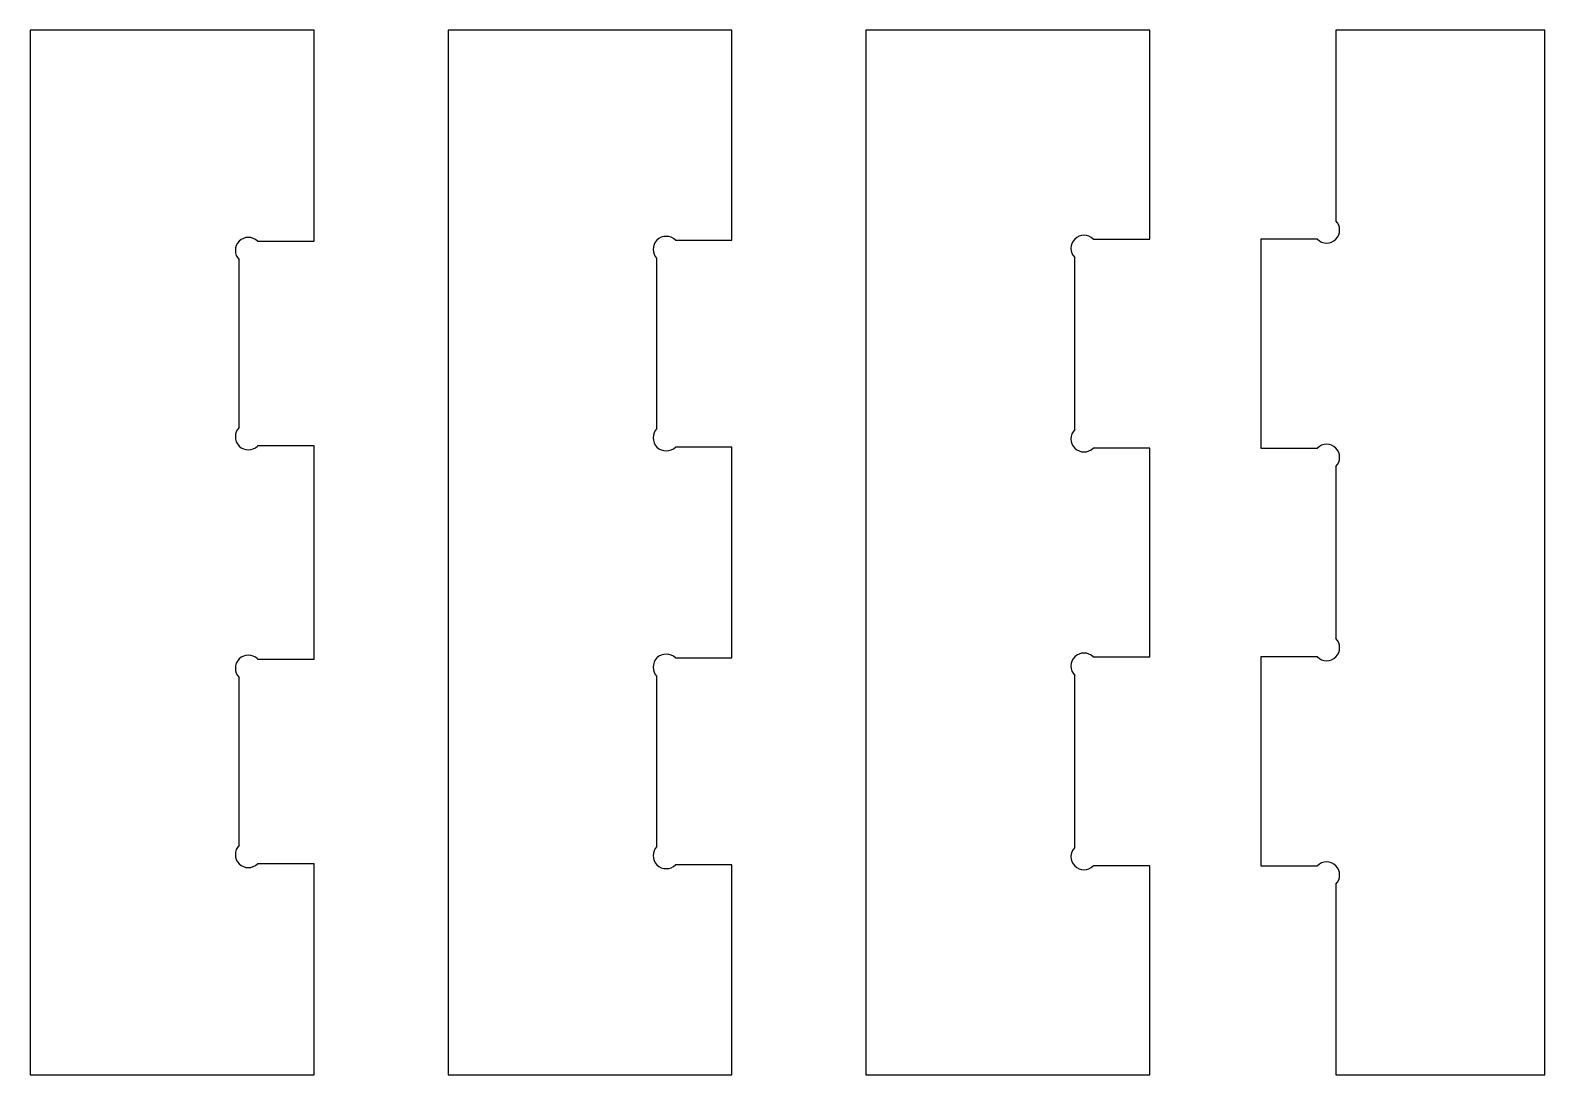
# Model space of a CAD drawing. Header units: inches. Extents: x -5.4 to 9.1, y -5 to 5.
import ezdxf

# ---------------------------------------------------------------- set-up
doc = ezdxf.new("R2010")
doc.units = ezdxf.units.IN
doc.layers.get('0').update_dxf_attribs({"linetype": 'CONTINUOUS'})

msp = doc.modelspace()

# ---------------------------------------------------------------- linework, layer by layer
for p, q in [((-2.641, 5), (-5.359, 5)), ((-5.359, 5), (-5.359, -5)), ((-2.641, 2.98), (-2.641, 5)), ((1.359, 5), (-1.359, 5)), ((-1.359, 5), (-1.359, -5)), ((1.359, 2.99), (1.359, 5)), ((5.359, 5), (2.641, 5)), ((2.641, 5), (2.641, -5)), ((5.359, 3), (5.359, 5)), ((9.141, 5), (7.141, 5)), ((7.141, 5), (7.141, 3.177)), ((9.141, -5), (9.141, 5)), ((-3.183, 2.98), (-2.641, 2.98)), ((0.817, 2.99), (1.359, 2.99)), ((4.817, 3), (5.359, 3)), ((6.964, 3), (6.422, 3)), ((6.422, 3), (6.422, 1)), ((-3.359, 1.197), (-3.359, 2.803)), ((0.641, 1.187), (0.641, 2.813)), ((4.641, 1.177), (4.641, 2.823)), ((-2.641, 1.02), (-3.183, 1.02)), ((-2.641, -1.02), (-2.641, 1.02)), ((1.359, 1.01), (0.817, 1.01)), ((1.359, -1.01), (1.359, 1.01)), ((5.359, 1), (4.817, 1)), ((5.359, -1), (5.359, 1)), ((6.422, 1), (6.964, 1)), ((7.141, 0.823), (7.141, -0.823)), ((0.817, -1.01), (1.359, -1.01)), ((4.817, -1), (5.359, -1)), ((6.964, -1), (6.422, -1)), ((6.422, -1), (6.422, -3)), ((-3.183, -1.02), (-2.641, -1.02)), ((-3.359, -2.803), (-3.359, -1.197)), ((0.641, -2.813), (0.641, -1.187)), ((4.641, -2.823), (4.641, -1.177)), ((-2.641, -2.98), (-3.183, -2.98)), ((-2.641, -5), (-2.641, -2.98)), ((1.359, -2.99), (0.817, -2.99)), ((1.359, -5), (1.359, -2.99)), ((5.359, -3), (4.817, -3)), ((5.359, -5), (5.359, -3)), ((6.422, -3), (6.964, -3)), ((7.141, -3.177), (7.141, -5)), ((-5.359, -5), (-2.641, -5)), ((-1.359, -5), (1.359, -5)), ((2.641, -5), (5.359, -5)), ((7.141, -5), (9.141, -5))]:
    msp.add_line(p, q)
for centre, start, end in [((7.052, 3.088), -135, 45), ((-3.271, 2.892), 45, 225), ((0.729, 2.902), 45, 225), ((4.729, 2.912), 45, 225), ((-3.271, 1.108), 135, 315), ((0.729, 1.098), 135, 315), ((4.729, 1.088), 135, 315), ((7.052, 0.912), -45, 135), ((7.052, -0.912), -135, 45), ((-3.271, -1.108), 45, 225), ((0.729, -1.098), 45, 225), ((4.729, -1.088), 45, 225), ((-3.271, -2.892), 135, 315), ((0.729, -2.902), 135, 315), ((4.729, -2.912), 135, 315), ((7.052, -3.088), -45, 135)]:
    msp.add_arc(centre, 0.125, start, end)

doc.saveas('drawing.dxf')
